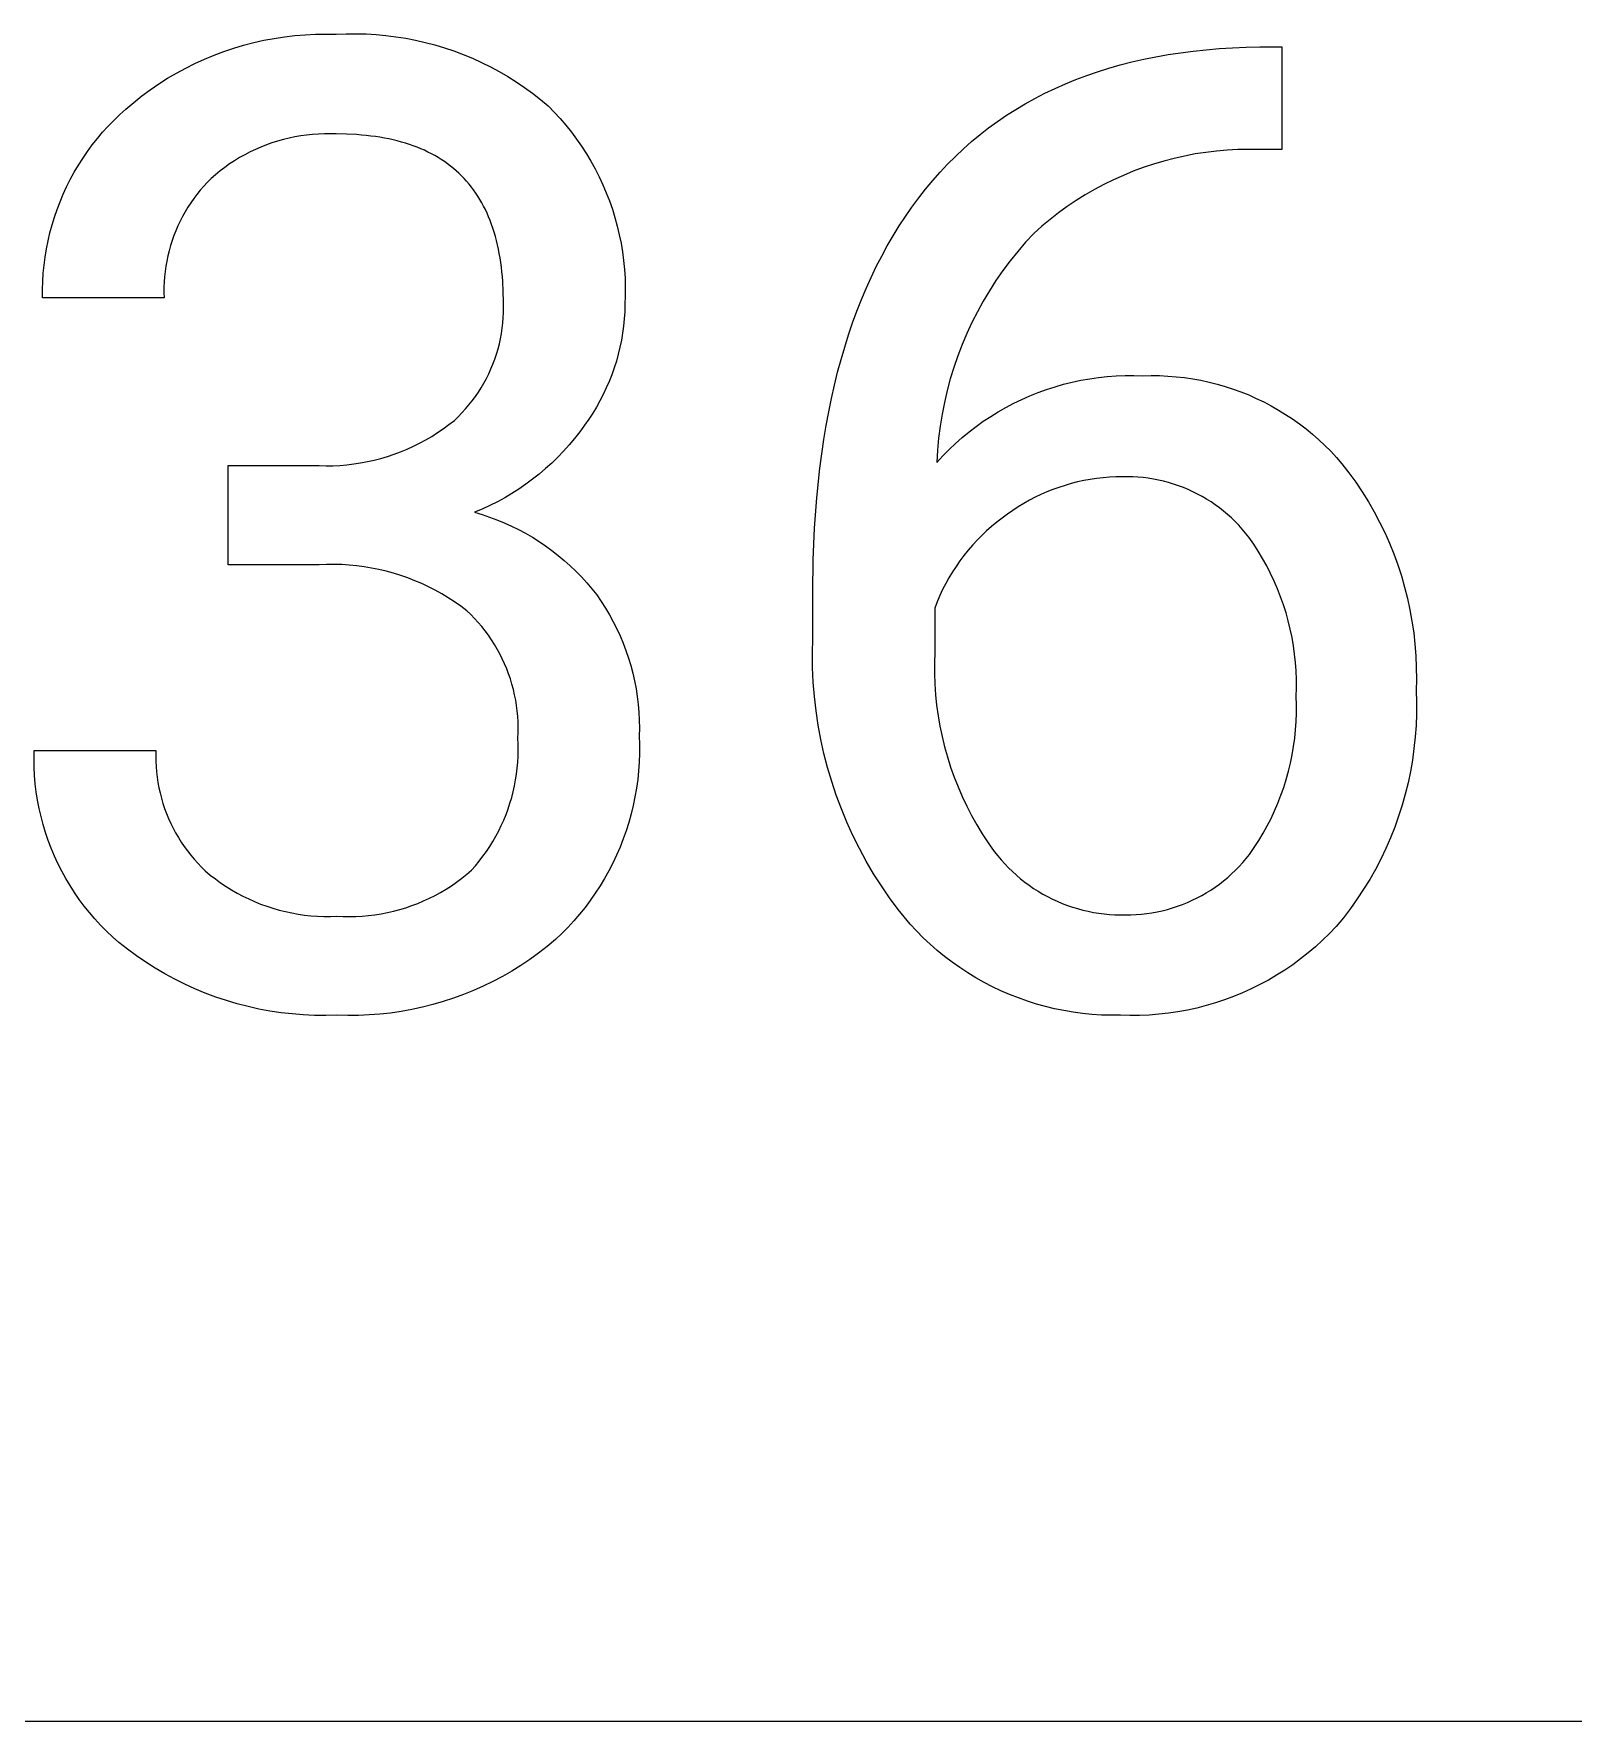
# Model space of a CAD drawing. Header units: millimetres. Extents: x 1383 to 4664, y -160 to 2132.
# Drawn here: x 4064.3 to 4114.4, y 23.5 to 78.4 of the extents above; entities that cross this region are included whole.
import ezdxf

# ---------------------------------------------------------------- set-up
doc = ezdxf.new("R2010")
doc.units = ezdxf.units.MM
doc.header["$MEASUREMENT"] = 0
doc.layers.add('Domyślny', color=7, linetype='Continuous', true_color=0x000000)

msp = doc.modelspace()

# ---------------------------------------------------------------- linework, layer by layer
at = {"layer": 'Domyślny', "color": 18, "lineweight": 15, "true_color": 0x000000}
for p, q in [((4070.838, 77.927), (4071.162, 78.023)), ((4071.162, 78.023), (4071.49, 78.109)), ((4071.49, 78.109), (4071.82, 78.183)), ((4071.82, 78.183), (4072.153, 78.246)), ((4072.153, 78.246), (4072.488, 78.297)), ((4072.488, 78.297), (4072.824, 78.336)), ((4072.824, 78.336), (4073.161, 78.364)), ((4073.161, 78.364), (4073.5, 78.38)), ((4073.5, 78.38), (4073.838, 78.385)), ((4073.838, 78.385), (4074.177, 78.378)), ((4074.177, 78.378), (4074.501, 78.392)), ((4074.501, 78.392), (4074.825, 78.395)), ((4074.825, 78.395), (4075.149, 78.388)), ((4075.149, 78.388), (4075.473, 78.37)), ((4075.473, 78.37), (4075.796, 78.34)), ((4075.796, 78.34), (4076.118, 78.3)), ((4076.118, 78.3), (4076.438, 78.249)), ((4076.438, 78.249), (4076.757, 78.188)), ((4076.757, 78.188), (4077.073, 78.115)), ((4077.073, 78.115), (4077.387, 78.033)), ((4077.387, 78.033), (4077.697, 77.939)), ((4069.579, 77.429), (4069.887, 77.57)), ((4069.887, 77.57), (4070.2, 77.7)), ((4070.2, 77.7), (4070.517, 77.819)), ((4070.517, 77.819), (4070.838, 77.927)), ((4077.697, 77.939), (4078.005, 77.836)), ((4078.005, 77.836), (4078.308, 77.722)), ((4078.308, 77.722), (4078.608, 77.597)), ((4078.608, 77.597), (4078.903, 77.463)), ((4078.903, 77.463), (4079.194, 77.319)), ((4099.699, 77.38), (4100.078, 77.477)), ((4100.078, 77.477), (4100.463, 77.566)), ((4100.463, 77.566), (4100.855, 77.645)), ((4100.855, 77.645), (4101.255, 77.716)), ((4101.255, 77.716), (4101.661, 77.779)), ((4101.661, 77.779), (4102.075, 77.832)), ((4102.075, 77.832), (4102.495, 77.877)), ((4102.495, 77.877), (4102.922, 77.914)), ((4102.922, 77.914), (4103.356, 77.942)), ((4103.356, 77.942), (4103.798, 77.961)), ((4103.798, 77.961), (4104.246, 77.971)), ((4104.246, 77.971), (4104.956, 77.971)), ((4104.956, 77.971), (4104.956, 74.628)), ((4068.401, 76.763), (4068.687, 76.945)), ((4068.687, 76.945), (4068.979, 77.117)), ((4068.979, 77.117), (4069.276, 77.278)), ((4069.276, 77.278), (4069.579, 77.429)), ((4079.194, 77.319), (4079.48, 77.165)), ((4079.48, 77.165), (4079.76, 77.002)), ((4079.76, 77.002), (4080.035, 76.83)), ((4097.912, 76.765), (4098.255, 76.906)), ((4098.255, 76.906), (4098.606, 77.037)), ((4098.606, 77.037), (4098.963, 77.16)), ((4098.963, 77.16), (4099.328, 77.275)), ((4099.328, 77.275), (4099.699, 77.38)), ((4067.584, 76.16), (4067.849, 76.371)), ((4067.849, 76.371), (4068.122, 76.572)), ((4068.122, 76.572), (4068.401, 76.763)), ((4080.035, 76.83), (4080.303, 76.648)), ((4080.303, 76.648), (4080.566, 76.457)), ((4080.566, 76.457), (4080.822, 76.258)), ((4096.923, 76.292), (4097.245, 76.458)), ((4097.245, 76.458), (4097.575, 76.616)), ((4097.575, 76.616), (4097.912, 76.765)), ((4067.128, 75.762), (4067.326, 75.941)), ((4067.326, 75.941), (4067.584, 76.16)), ((4080.822, 76.258), (4081.071, 76.05)), ((4081.071, 76.05), (4081.271, 75.847)), ((4081.271, 75.847), (4081.465, 75.636)), ((4095.997, 75.741), (4096.298, 75.933)), ((4096.298, 75.933), (4096.607, 76.117)), ((4096.607, 76.117), (4096.923, 76.292)), ((4066.572, 75.188), (4066.751, 75.386)), ((4066.751, 75.386), (4066.937, 75.577)), ((4066.937, 75.577), (4067.128, 75.762)), ((4081.465, 75.636), (4081.651, 75.419)), ((4081.651, 75.419), (4081.83, 75.196)), ((4095.134, 75.111), (4095.414, 75.33)), ((4095.414, 75.33), (4095.702, 75.54)), ((4095.702, 75.54), (4095.997, 75.741)), ((4066.077, 74.56), (4066.235, 74.775)), ((4066.235, 74.775), (4066.4, 74.984)), ((4066.4, 74.984), (4066.572, 75.188)), ((4071.724, 74.708), (4071.547, 74.631)), ((4071.903, 74.779), (4071.724, 74.708)), ((4072.085, 74.844), (4071.903, 74.779)), ((4072.269, 74.903), (4072.085, 74.844)), ((4072.455, 74.955), (4072.269, 74.903)), ((4072.643, 75.001), (4072.455, 74.955)), ((4072.832, 75.04), (4072.643, 75.001)), ((4073.022, 75.073), (4072.832, 75.04)), ((4073.213, 75.099), (4073.022, 75.073)), ((4073.405, 75.119), (4073.213, 75.099)), ((4073.598, 75.132), (4073.405, 75.119)), ((4073.791, 75.139), (4073.598, 75.132)), ((4073.984, 75.139), (4073.791, 75.139)), ((4074.177, 75.133), (4073.984, 75.139)), ((4074.511, 75.127), (4074.177, 75.133)), ((4074.835, 75.111), (4074.511, 75.127)), ((4074.994, 75.099), (4074.835, 75.111)), ((4075.149, 75.085), (4074.994, 75.099)), ((4075.302, 75.067), (4075.149, 75.085)), ((4075.452, 75.047), (4075.302, 75.067)), ((4075.599, 75.025), (4075.452, 75.047)), ((4075.744, 75), (4075.599, 75.025)), ((4075.886, 74.972), (4075.744, 75)), ((4076.026, 74.941), (4075.886, 74.972)), ((4076.163, 74.908), (4076.026, 74.941)), ((4076.297, 74.872), (4076.163, 74.908)), ((4076.428, 74.833), (4076.297, 74.872)), ((4076.557, 74.792), (4076.428, 74.833)), ((4076.683, 74.748), (4076.557, 74.792)), ((4076.807, 74.702), (4076.683, 74.748)), ((4076.928, 74.652), (4076.807, 74.702)), ((4081.83, 75.196), (4082.001, 74.967)), ((4082.001, 74.967), (4082.164, 74.732)), ((4082.164, 74.732), (4082.319, 74.492)), ((4094.593, 74.648), (4094.86, 74.884)), ((4094.86, 74.884), (4095.134, 75.111)), ((4065.783, 74.116), (4065.927, 74.34)), ((4065.927, 74.34), (4066.077, 74.56)), ((4070.707, 74.157), (4070.55, 74.046)), ((4070.868, 74.263), (4070.707, 74.157)), ((4071.033, 74.364), (4070.868, 74.263)), ((4071.201, 74.459), (4071.033, 74.364)), ((4071.373, 74.548), (4071.201, 74.459)), ((4071.547, 74.631), (4071.373, 74.548)), ((4077.046, 74.601), (4076.928, 74.652)), ((4077.161, 74.546), (4077.046, 74.601)), ((4077.274, 74.489), (4077.161, 74.546)), ((4077.385, 74.429), (4077.274, 74.489)), ((4077.492, 74.366), (4077.385, 74.429)), ((4077.597, 74.301), (4077.492, 74.366)), ((4077.699, 74.233), (4077.597, 74.301)), ((4077.799, 74.163), (4077.699, 74.233)), ((4077.896, 74.089), (4077.799, 74.163)), ((4082.319, 74.492), (4082.466, 74.246)), ((4082.466, 74.246), (4082.605, 73.996)), ((4093.834, 73.889), (4094.08, 74.151)), ((4094.08, 74.151), (4094.333, 74.404)), ((4094.333, 74.404), (4094.593, 74.648)), ((4100.781, 74.152), (4100.449, 74.041)), ((4101.115, 74.251), (4100.781, 74.152)), ((4101.453, 74.34), (4101.115, 74.251)), ((4101.794, 74.416), (4101.453, 74.34)), ((4102.137, 74.482), (4101.794, 74.416)), ((4102.482, 74.535), (4102.137, 74.482)), ((4102.829, 74.577), (4102.482, 74.535)), ((4103.177, 74.607), (4102.829, 74.577)), ((4103.526, 74.626), (4103.177, 74.607)), ((4103.875, 74.633), (4103.526, 74.626)), ((4104.224, 74.628), (4103.875, 74.633)), ((4104.956, 74.628), (4104.224, 74.628)), ((4065.4, 73.414), (4065.52, 73.652)), ((4065.52, 73.652), (4065.648, 73.886)), ((4065.648, 73.886), (4065.783, 74.116)), ((4070.101, 73.679), (4069.98, 73.557)), ((4070.246, 73.807), (4070.101, 73.679)), ((4070.396, 73.929), (4070.246, 73.807)), ((4070.55, 74.046), (4070.396, 73.929)), ((4077.99, 74.013), (4077.896, 74.089)), ((4078.082, 73.935), (4077.99, 74.013)), ((4078.171, 73.853), (4078.082, 73.935)), ((4078.257, 73.77), (4078.171, 73.853)), ((4078.341, 73.683), (4078.257, 73.77)), ((4078.422, 73.594), (4078.341, 73.683)), ((4082.605, 73.996), (4082.734, 73.741)), ((4082.734, 73.741), (4082.855, 73.482)), ((4093.364, 73.339), (4093.596, 73.618)), ((4093.596, 73.618), (4093.834, 73.889)), ((4099.481, 73.643), (4099.167, 73.489)), ((4099.799, 73.787), (4099.481, 73.643)), ((4100.122, 73.92), (4099.799, 73.787)), ((4100.449, 74.041), (4100.122, 73.92)), ((4065.185, 72.926), (4065.289, 73.172)), ((4065.289, 73.172), (4065.4, 73.414)), ((4069.643, 73.168), (4069.54, 73.03)), ((4069.751, 73.301), (4069.643, 73.168)), ((4069.864, 73.431), (4069.751, 73.301)), ((4069.98, 73.557), (4069.864, 73.431)), ((4078.501, 73.502), (4078.422, 73.594)), ((4078.576, 73.407), (4078.501, 73.502)), ((4078.649, 73.31), (4078.576, 73.407)), ((4078.72, 73.21), (4078.649, 73.31)), ((4078.787, 73.107), (4078.72, 73.21)), ((4078.853, 73.002), (4078.787, 73.107)), ((4082.855, 73.482), (4082.968, 73.219)), ((4082.968, 73.219), (4083.071, 72.953)), ((4092.919, 72.755), (4093.138, 73.051)), ((4093.138, 73.051), (4093.364, 73.339)), ((4098.557, 73.15), (4098.261, 72.965)), ((4098.859, 73.324), (4098.557, 73.15)), ((4099.167, 73.489), (4098.859, 73.324)), ((4065.003, 72.425), (4065.09, 72.677)), ((4065.09, 72.677), (4065.185, 72.926)), ((4069.258, 72.599), (4069.174, 72.449)), ((4069.347, 72.746), (4069.258, 72.599)), ((4069.441, 72.89), (4069.347, 72.746)), ((4069.54, 73.03), (4069.441, 72.89)), ((4078.915, 72.894), (4078.853, 73.002)), ((4078.975, 72.783), (4078.915, 72.894)), ((4079.032, 72.67), (4078.975, 72.783)), ((4079.086, 72.554), (4079.032, 72.67)), ((4079.138, 72.435), (4079.086, 72.554)), ((4083.071, 72.953), (4083.165, 72.683)), ((4083.165, 72.683), (4083.25, 72.41)), ((4092.708, 72.452), (4092.919, 72.755)), ((4097.688, 72.565), (4097.412, 72.351)), ((4097.971, 72.77), (4097.688, 72.565)), ((4098.261, 72.965), (4097.971, 72.77)), ((4064.856, 71.913), (4064.925, 72.171)), ((4064.925, 72.171), (4065.003, 72.425)), ((4068.954, 71.983), (4068.891, 71.824)), ((4069.022, 72.141), (4068.954, 71.983)), ((4069.096, 72.296), (4069.022, 72.141)), ((4069.174, 72.449), (4069.096, 72.296)), ((4079.187, 72.314), (4079.138, 72.435)), ((4079.234, 72.189), (4079.187, 72.314)), ((4079.278, 72.063), (4079.234, 72.189)), ((4079.319, 71.933), (4079.278, 72.063)), ((4083.25, 72.41), (4083.325, 72.134)), ((4083.325, 72.134), (4083.391, 71.855)), ((4092.306, 71.821), (4092.503, 72.141)), ((4092.503, 72.141), (4092.708, 72.452)), ((4097.143, 72.128), (4096.882, 71.896)), ((4097.412, 72.351), (4097.143, 72.128)), ((4064.743, 71.392), (4064.795, 71.654)), ((4064.795, 71.654), (4064.856, 71.913)), ((4068.781, 71.498), (4068.734, 71.333)), ((4068.833, 71.662), (4068.781, 71.498)), ((4068.891, 71.824), (4068.833, 71.662)), ((4079.357, 71.801), (4079.319, 71.933)), ((4079.393, 71.666), (4079.357, 71.801)), ((4079.426, 71.529), (4079.393, 71.666)), ((4079.457, 71.389), (4079.426, 71.529)), ((4083.391, 71.855), (4083.448, 71.575)), ((4083.448, 71.575), (4083.494, 71.293)), ((4091.933, 71.159), (4092.116, 71.494)), ((4092.116, 71.494), (4092.306, 71.821)), ((4096.615, 71.607), (4096.359, 71.308)), ((4096.882, 71.896), (4096.615, 71.607)), ((4064.639, 70.6), (4064.665, 70.865)), ((4064.665, 70.865), (4064.699, 71.129)), ((4064.699, 71.129), (4064.743, 71.392)), ((4068.658, 70.998), (4068.628, 70.828)), ((4068.693, 71.166), (4068.658, 70.998)), ((4068.734, 71.333), (4068.693, 71.166)), ((4079.485, 71.246), (4079.457, 71.389)), ((4079.51, 71.1), (4079.485, 71.246)), ((4079.533, 70.952), (4079.51, 71.1)), ((4079.553, 70.801), (4079.533, 70.952)), ((4083.494, 71.293), (4083.532, 71.01)), ((4083.532, 71.01), (4083.559, 70.725)), ((4091.758, 70.816), (4091.933, 71.159)), ((4096.112, 71), (4095.877, 70.685)), ((4096.359, 71.308), (4096.112, 71)), ((4064.615, 70.067), (4064.623, 70.334)), ((4064.623, 70.334), (4064.639, 70.6)), ((4068.574, 70.316), (4068.567, 70.144)), ((4068.586, 70.487), (4068.574, 70.316)), ((4068.604, 70.658), (4068.586, 70.487)), ((4068.628, 70.828), (4068.604, 70.658)), ((4079.57, 70.648), (4079.553, 70.801)), ((4079.584, 70.491), (4079.57, 70.648)), ((4079.596, 70.332), (4079.584, 70.491)), ((4079.612, 70.006), (4079.596, 70.332)), ((4083.559, 70.725), (4083.577, 70.44)), ((4083.577, 70.44), (4083.586, 70.154)), ((4091.428, 70.107), (4091.589, 70.466)), ((4091.589, 70.466), (4091.758, 70.816)), ((4095.652, 70.361), (4095.439, 70.03)), ((4095.877, 70.685), (4095.652, 70.361)), ((4064.616, 69.801), (4064.615, 70.067)), ((4068.572, 69.801), (4064.616, 69.801)), ((4068.567, 70.144), (4068.567, 69.972)), ((4068.567, 69.972), (4068.572, 69.801)), ((4079.618, 69.67), (4079.612, 70.006)), ((4083.584, 69.868), (4083.573, 69.582)), ((4083.586, 70.154), (4083.584, 69.868)), ((4091.274, 69.741), (4091.428, 70.107)), ((4095.439, 70.03), (4095.237, 69.692)), ((4079.613, 69.153), (4079.621, 69.325)), ((4079.622, 69.497), (4079.618, 69.67)), ((4079.621, 69.325), (4079.622, 69.497)), ((4083.566, 69.349), (4083.551, 69.116)), ((4083.573, 69.582), (4083.566, 69.349)), ((4090.987, 68.984), (4091.127, 69.366)), ((4091.127, 69.366), (4091.274, 69.741)), ((4095.047, 69.347), (4094.869, 68.996)), ((4095.237, 69.692), (4095.047, 69.347)), ((4079.555, 68.639), (4079.58, 68.81)), ((4079.58, 68.81), (4079.6, 68.981)), ((4079.6, 68.981), (4079.613, 69.153)), ((4083.529, 68.883), (4083.498, 68.652)), ((4083.551, 69.116), (4083.529, 68.883)), ((4090.854, 68.594), (4090.987, 68.984)), ((4094.869, 68.996), (4094.703, 68.639)), ((4079.394, 67.969), (4079.443, 68.135)), ((4079.443, 68.135), (4079.486, 68.302)), ((4079.486, 68.302), (4079.523, 68.47)), ((4079.523, 68.47), (4079.555, 68.639)), ((4083.412, 68.193), (4083.358, 67.966)), ((4083.459, 68.422), (4083.412, 68.193)), ((4083.498, 68.652), (4083.459, 68.422)), ((4090.61, 67.789), (4090.729, 68.196)), ((4090.729, 68.196), (4090.854, 68.594)), ((4094.549, 68.276), (4094.408, 67.908)), ((4094.703, 68.639), (4094.549, 68.276)), ((4079.213, 67.485), (4079.279, 67.645)), ((4079.279, 67.645), (4079.339, 67.806)), ((4079.339, 67.806), (4079.394, 67.969)), ((4083.295, 67.741), (4083.225, 67.518)), ((4083.358, 67.966), (4083.295, 67.741)), ((4090.499, 67.376), (4090.61, 67.789)), ((4094.408, 67.908), (4094.28, 67.536)), ((4078.896, 66.874), (4078.983, 67.023)), ((4078.983, 67.023), (4079.065, 67.174)), ((4079.065, 67.174), (4079.142, 67.328)), ((4079.142, 67.328), (4079.213, 67.485)), ((4083.062, 67.081), (4082.969, 66.866)), ((4083.147, 67.298), (4083.062, 67.081)), ((4083.225, 67.518), (4083.147, 67.298)), ((4090.395, 66.954), (4090.499, 67.376)), ((4094.164, 67.16), (4094.061, 66.779)), ((4094.28, 67.536), (4094.164, 67.16)), ((4097.854, 66.986), (4098.135, 67.056)), ((4098.135, 67.056), (4098.418, 67.116)), ((4098.418, 67.116), (4098.703, 67.167)), ((4098.703, 67.167), (4098.989, 67.208)), ((4098.989, 67.208), (4099.277, 67.239)), ((4099.277, 67.239), (4099.565, 67.26)), ((4099.565, 67.26), (4099.854, 67.271)), ((4099.854, 67.271), (4100.144, 67.272)), ((4100.144, 67.272), (4100.433, 67.264)), ((4100.433, 67.264), (4100.704, 67.27)), ((4100.704, 67.27), (4100.976, 67.267)), ((4100.976, 67.267), (4101.247, 67.255)), ((4101.247, 67.255), (4101.518, 67.234)), ((4101.518, 67.234), (4101.788, 67.203)), ((4101.788, 67.203), (4102.057, 67.164)), ((4102.057, 67.164), (4102.324, 67.115)), ((4102.324, 67.115), (4102.59, 67.058)), ((4102.59, 67.058), (4102.853, 66.991)), ((4078.603, 66.448), (4078.706, 66.587)), ((4078.706, 66.587), (4078.803, 66.729)), ((4078.803, 66.729), (4078.896, 66.874)), ((4082.869, 66.656), (4082.761, 66.448)), ((4082.969, 66.866), (4082.869, 66.656)), ((4090.209, 66.086), (4090.298, 66.524)), ((4090.298, 66.524), (4090.395, 66.954)), ((4094.061, 66.779), (4093.972, 66.396)), ((4096.235, 66.37), (4096.495, 66.496)), ((4096.495, 66.496), (4096.76, 66.612)), ((4096.76, 66.612), (4097.029, 66.72)), ((4097.029, 66.72), (4097.301, 66.818)), ((4097.301, 66.818), (4097.576, 66.907)), ((4097.576, 66.907), (4097.854, 66.986)), ((4102.853, 66.991), (4103.114, 66.916)), ((4103.114, 66.916), (4103.372, 66.832)), ((4103.372, 66.832), (4103.628, 66.739)), ((4103.628, 66.739), (4103.88, 66.638)), ((4103.88, 66.638), (4104.128, 66.528)), ((4104.128, 66.528), (4104.373, 66.41)), ((4078.023, 65.813), (4078.147, 65.931)), ((4078.147, 65.931), (4078.268, 66.055)), ((4078.268, 66.055), (4078.384, 66.182)), ((4078.384, 66.182), (4078.496, 66.313)), ((4078.496, 66.313), (4078.603, 66.448)), ((4082.525, 66.045), (4082.397, 65.85)), ((4082.647, 66.245), (4082.525, 66.045)), ((4082.761, 66.448), (4082.647, 66.245)), ((4090.126, 65.641), (4090.209, 66.086)), ((4093.896, 66.01), (4093.833, 65.621)), ((4093.972, 66.396), (4093.896, 66.01)), ((4095.24, 65.781), (4095.481, 65.941)), ((4095.481, 65.941), (4095.727, 66.092)), ((4095.727, 66.092), (4095.978, 66.236)), ((4095.978, 66.236), (4096.235, 66.37)), ((4104.373, 66.41), (4104.613, 66.284)), ((4104.613, 66.284), (4104.849, 66.149)), ((4104.849, 66.149), (4105.081, 66.007)), ((4105.081, 66.007), (4105.307, 65.857)), ((4077.285, 65.291), (4077.476, 65.412)), ((4077.476, 65.412), (4077.663, 65.539)), ((4077.663, 65.539), (4077.845, 65.673)), ((4077.845, 65.673), (4078.023, 65.813)), ((4082.102, 65.439), (4081.934, 65.224)), ((4082.262, 65.66), (4082.102, 65.439)), ((4082.397, 65.85), (4082.262, 65.66)), ((4090.051, 65.187), (4090.126, 65.641)), ((4093.833, 65.621), (4093.783, 65.23)), ((4094.551, 65.253), (4094.775, 65.437)), ((4094.775, 65.437), (4095.004, 65.613)), ((4095.004, 65.613), (4095.24, 65.781)), ((4105.307, 65.857), (4105.529, 65.7)), ((4105.529, 65.7), (4105.745, 65.535)), ((4105.745, 65.535), (4105.955, 65.363)), ((4105.955, 65.363), (4106.159, 65.183)), ((4076.274, 64.789), (4076.483, 64.876)), ((4076.483, 64.876), (4076.689, 64.969)), ((4076.689, 64.969), (4076.891, 65.07)), ((4076.891, 65.07), (4077.09, 65.177)), ((4077.09, 65.177), (4077.285, 65.291)), ((4081.577, 64.811), (4081.388, 64.614)), ((4081.759, 65.015), (4081.577, 64.811)), ((4081.934, 65.224), (4081.759, 65.015)), ((4089.922, 64.256), (4090.051, 65.187)), ((4093.747, 64.838), (4093.724, 64.445)), ((4093.783, 65.23), (4093.747, 64.838)), ((4093.92, 64.657), (4094.124, 64.863)), ((4094.124, 64.863), (4094.334, 65.062)), ((4094.334, 65.062), (4094.551, 65.253)), ((4106.159, 65.183), (4106.357, 64.997)), ((4106.357, 64.997), (4106.549, 64.805)), ((4070.658, 64.338), (4073.619, 64.338)), ((4070.658, 61.115), (4070.658, 64.338)), ((4073.619, 64.338), (4073.845, 64.333)), ((4073.845, 64.333), (4074.071, 64.336)), ((4074.071, 64.336), (4074.297, 64.347)), ((4074.297, 64.347), (4074.522, 64.366)), ((4074.522, 64.366), (4074.747, 64.392)), ((4074.747, 64.392), (4074.97, 64.426)), ((4074.97, 64.426), (4075.192, 64.468)), ((4075.192, 64.468), (4075.413, 64.517)), ((4075.413, 64.517), (4075.631, 64.574)), ((4075.631, 64.574), (4075.848, 64.639)), ((4075.848, 64.639), (4076.062, 64.71)), ((4076.062, 64.71), (4076.274, 64.789)), ((4081.193, 64.424), (4080.991, 64.24)), ((4081.388, 64.614), (4081.193, 64.424)), ((4093.724, 64.445), (4093.92, 64.657)), ((4106.549, 64.805), (4106.734, 64.606)), ((4106.734, 64.606), (4106.912, 64.401)), ((4106.912, 64.401), (4107.144, 64.102)), ((4080.35, 63.732), (4080.125, 63.578)), ((4080.569, 63.894), (4080.35, 63.732)), ((4080.783, 64.064), (4080.569, 63.894)), ((4080.991, 64.24), (4080.783, 64.064)), ((4089.822, 63.294), (4089.922, 64.256)), ((4098.104, 63.754), (4097.902, 63.696)), ((4098.308, 63.806), (4098.104, 63.754)), ((4098.513, 63.851), (4098.308, 63.806)), ((4098.72, 63.889), (4098.513, 63.851)), ((4098.928, 63.92), (4098.72, 63.889)), ((4099.137, 63.944), (4098.928, 63.92)), ((4099.346, 63.961), (4099.137, 63.944)), ((4099.556, 63.972), (4099.346, 63.961)), ((4099.766, 63.975), (4099.556, 63.972)), ((4099.936, 63.977), (4099.766, 63.975)), ((4100.105, 63.973), (4099.936, 63.977)), ((4100.274, 63.964), (4100.105, 63.973)), ((4100.442, 63.949), (4100.274, 63.964)), ((4100.61, 63.928), (4100.442, 63.949)), ((4100.778, 63.901), (4100.61, 63.928)), ((4100.944, 63.869), (4100.778, 63.901)), ((4101.109, 63.831), (4100.944, 63.869)), ((4101.272, 63.788), (4101.109, 63.831)), ((4101.434, 63.739), (4101.272, 63.788)), ((4101.595, 63.684), (4101.434, 63.739)), ((4107.144, 64.102), (4107.365, 63.796)), ((4107.365, 63.796), (4107.576, 63.482)), ((4079.66, 63.292), (4079.421, 63.161)), ((4079.895, 63.431), (4079.66, 63.292)), ((4080.125, 63.578), (4079.895, 63.431)), ((4089.75, 62.3), (4089.822, 63.294)), ((4096.741, 63.21), (4096.557, 63.107)), ((4096.927, 63.307), (4096.741, 63.21)), ((4097.117, 63.397), (4096.927, 63.307)), ((4097.309, 63.482), (4097.117, 63.397)), ((4097.504, 63.56), (4097.309, 63.482)), ((4097.702, 63.631), (4097.504, 63.56)), ((4097.902, 63.696), (4097.702, 63.631)), ((4101.753, 63.625), (4101.595, 63.684)), ((4101.909, 63.56), (4101.753, 63.625)), ((4102.063, 63.489), (4101.909, 63.56)), ((4102.215, 63.414), (4102.063, 63.489)), ((4102.364, 63.333), (4102.215, 63.414)), ((4102.51, 63.248), (4102.364, 63.333)), ((4102.653, 63.157), (4102.51, 63.248)), ((4107.576, 63.482), (4107.776, 63.161)), ((4078.93, 62.925), (4078.678, 62.819)), ((4078.678, 62.819), (4078.925, 62.746)), ((4078.925, 62.746), (4079.168, 62.664)), ((4079.177, 63.039), (4078.93, 62.925)), ((4079.168, 62.664), (4079.409, 62.575)), ((4079.421, 63.161), (4079.177, 63.039)), ((4095.852, 62.634), (4095.68, 62.501)), ((4096.03, 62.762), (4095.852, 62.634)), ((4096.202, 62.883), (4096.03, 62.762)), ((4096.378, 62.998), (4096.202, 62.883)), ((4096.557, 63.107), (4096.378, 62.998)), ((4102.793, 63.062), (4102.653, 63.157)), ((4102.929, 62.962), (4102.793, 63.062)), ((4103.063, 62.857), (4102.929, 62.962)), ((4103.192, 62.748), (4103.063, 62.857)), ((4103.318, 62.635), (4103.192, 62.748)), ((4103.44, 62.517), (4103.318, 62.635)), ((4107.776, 63.161), (4107.965, 62.833)), ((4107.965, 62.833), (4108.142, 62.499)), ((4079.409, 62.575), (4079.647, 62.477)), ((4079.647, 62.477), (4079.881, 62.371)), ((4079.881, 62.371), (4080.112, 62.257)), ((4080.112, 62.257), (4080.338, 62.136)), ((4080.338, 62.136), (4080.561, 62.007)), ((4089.707, 61.274), (4089.75, 62.3)), ((4095.19, 62.066), (4095.037, 61.911)), ((4095.348, 62.217), (4095.19, 62.066)), ((4095.512, 62.362), (4095.348, 62.217)), ((4095.68, 62.501), (4095.512, 62.362)), ((4103.558, 62.396), (4103.44, 62.517)), ((4103.671, 62.27), (4103.558, 62.396)), ((4103.78, 62.141), (4103.671, 62.27)), ((4103.885, 62.008), (4103.78, 62.141)), ((4108.142, 62.499), (4108.308, 62.159)), ((4108.308, 62.159), (4108.462, 61.814)), ((4080.561, 62.007), (4080.778, 61.87)), ((4080.778, 61.87), (4080.991, 61.726)), ((4080.991, 61.726), (4081.199, 61.575)), ((4081.199, 61.575), (4081.402, 61.417)), ((4094.747, 61.584), (4094.61, 61.414)), ((4094.889, 61.75), (4094.747, 61.584)), ((4095.037, 61.911), (4094.889, 61.75)), ((4104.043, 61.782), (4103.885, 62.008)), ((4104.192, 61.551), (4104.043, 61.782)), ((4104.334, 61.315), (4104.192, 61.551)), ((4108.462, 61.814), (4108.603, 61.463)), ((4073.619, 61.115), (4070.658, 61.115)), ((4073.864, 61.124), (4073.619, 61.115)), ((4074.109, 61.125), (4073.864, 61.124)), ((4074.354, 61.118), (4074.109, 61.125)), ((4074.598, 61.102), (4074.354, 61.118)), ((4074.842, 61.078), (4074.598, 61.102)), ((4075.085, 61.046), (4074.842, 61.078)), ((4075.326, 61.005), (4075.085, 61.046)), ((4075.566, 60.957), (4075.326, 61.005)), ((4081.402, 61.417), (4081.599, 61.252)), ((4081.599, 61.252), (4081.791, 61.081)), ((4081.791, 61.081), (4081.976, 60.903)), ((4089.693, 60.216), (4089.707, 61.274)), ((4094.354, 61.06), (4094.236, 60.877)), ((4094.479, 61.239), (4094.354, 61.06)), ((4094.61, 61.414), (4094.479, 61.239)), ((4104.468, 61.075), (4104.334, 61.315)), ((4104.593, 60.83), (4104.468, 61.075)), ((4108.603, 61.463), (4108.733, 61.108)), ((4108.733, 61.108), (4108.851, 60.748)), ((4075.805, 60.9), (4075.566, 60.957)), ((4076.041, 60.835), (4075.805, 60.9)), ((4076.275, 60.762), (4076.041, 60.835)), ((4076.506, 60.682), (4076.275, 60.762)), ((4076.734, 60.593), (4076.506, 60.682)), ((4076.96, 60.497), (4076.734, 60.593)), ((4077.181, 60.393), (4076.96, 60.497)), ((4081.976, 60.903), (4082.156, 60.719)), ((4082.156, 60.719), (4082.329, 60.528)), ((4082.329, 60.528), (4082.495, 60.333)), ((4094.017, 60.499), (4093.917, 60.304)), ((4094.123, 60.69), (4094.017, 60.499)), ((4094.236, 60.877), (4094.123, 60.69)), ((4104.71, 60.581), (4104.593, 60.83)), ((4104.819, 60.328), (4104.71, 60.581)), ((4108.851, 60.748), (4108.956, 60.385)), ((4077.399, 60.282), (4077.181, 60.393)), ((4077.614, 60.163), (4077.399, 60.282)), ((4077.824, 60.037), (4077.614, 60.163)), ((4078.03, 59.904), (4077.824, 60.037)), ((4078.231, 59.764), (4078.03, 59.904)), ((4082.495, 60.333), (4082.655, 60.131)), ((4082.655, 60.131), (4082.801, 59.92)), ((4082.801, 59.92), (4082.939, 59.703)), ((4089.693, 58.709), (4089.693, 60.216)), ((4093.738, 59.906), (4093.659, 59.703)), ((4093.824, 60.107), (4093.738, 59.906)), ((4093.917, 60.304), (4093.824, 60.107)), ((4104.92, 60.071), (4104.819, 60.328)), ((4105.011, 59.812), (4104.92, 60.071)), ((4108.956, 60.385), (4109.048, 60.018)), ((4109.048, 60.018), (4109.128, 59.649)), ((4078.427, 59.618), (4078.231, 59.764)), ((4078.555, 59.495), (4078.427, 59.618)), ((4078.679, 59.368), (4078.555, 59.495)), ((4078.799, 59.236), (4078.679, 59.368)), ((4082.939, 59.703), (4083.07, 59.482)), ((4083.07, 59.482), (4083.194, 59.257)), ((4093.659, 59.703), (4093.659, 58.261)), ((4105.094, 59.549), (4105.011, 59.812)), ((4105.168, 59.284), (4105.094, 59.549)), ((4109.128, 59.649), (4109.195, 59.277)), ((4078.914, 59.101), (4078.799, 59.236)), ((4079.025, 58.962), (4078.914, 59.101)), ((4079.131, 58.819), (4079.025, 58.962)), ((4079.231, 58.672), (4079.131, 58.819)), ((4083.194, 59.257), (4083.309, 59.027)), ((4083.309, 59.027), (4083.416, 58.794)), ((4083.416, 58.794), (4083.516, 58.557)), ((4105.233, 59.017), (4105.168, 59.284)), ((4105.29, 58.747), (4105.233, 59.017)), ((4109.195, 59.277), (4109.25, 58.902)), ((4109.25, 58.902), (4109.291, 58.526)), ((4079.327, 58.522), (4079.231, 58.672)), ((4079.418, 58.369), (4079.327, 58.522)), ((4079.503, 58.213), (4079.418, 58.369)), ((4083.516, 58.557), (4083.607, 58.317)), ((4083.607, 58.317), (4083.689, 58.074)), ((4089.681, 58.237), (4089.693, 58.709)), ((4089.685, 57.766), (4089.681, 58.237)), ((4093.659, 58.261), (4093.648, 57.916)), ((4105.337, 58.476), (4105.29, 58.747)), ((4105.374, 58.203), (4105.337, 58.476)), ((4109.291, 58.526), (4109.319, 58.149)), ((4079.583, 58.055), (4079.503, 58.213)), ((4079.657, 57.893), (4079.583, 58.055)), ((4079.726, 57.729), (4079.657, 57.893)), ((4079.789, 57.563), (4079.726, 57.729)), ((4083.689, 58.074), (4083.764, 57.828)), ((4083.764, 57.828), (4083.83, 57.58)), ((4089.706, 57.294), (4089.685, 57.766)), ((4093.648, 57.916), (4093.649, 57.572)), ((4105.403, 57.93), (4105.374, 58.203)), ((4105.423, 57.655), (4105.403, 57.93)), ((4109.319, 58.149), (4109.335, 57.771)), ((4109.335, 57.771), (4109.337, 57.393)), ((4079.847, 57.395), (4079.789, 57.563)), ((4079.898, 57.225), (4079.847, 57.395)), ((4079.944, 57.053), (4079.898, 57.225)), ((4083.83, 57.58), (4083.887, 57.329)), ((4083.887, 57.329), (4083.936, 57.077)), ((4089.743, 56.824), (4089.706, 57.294)), ((4093.649, 57.572), (4093.661, 57.228)), ((4093.661, 57.228), (4093.686, 56.884)), ((4105.433, 57.38), (4105.423, 57.655)), ((4105.434, 57.105), (4105.433, 57.38)), ((4109.337, 57.393), (4109.326, 57.015)), ((4079.984, 56.88), (4079.944, 57.053)), ((4080.018, 56.705), (4079.984, 56.88)), ((4080.046, 56.53), (4080.018, 56.705)), ((4083.936, 57.077), (4083.975, 56.823)), ((4083.975, 56.823), (4084.006, 56.568)), ((4089.796, 56.356), (4089.743, 56.824)), ((4093.686, 56.884), (4093.721, 56.541)), ((4105.426, 56.829), (4105.434, 57.105)), ((4105.434, 56.556), (4105.426, 56.829)), ((4109.326, 57.015), (4109.339, 56.638)), ((4109.339, 56.638), (4109.339, 56.26)), ((4080.068, 56.353), (4080.046, 56.53)), ((4080.084, 56.176), (4080.068, 56.353)), ((4080.094, 55.999), (4080.084, 56.176)), ((4084.006, 56.568), (4084.029, 56.312)), ((4084.029, 56.312), (4084.042, 56.056)), ((4084.042, 56.056), (4084.047, 55.799)), ((4089.866, 55.889), (4089.796, 56.356)), ((4093.721, 56.541), (4093.769, 56.2)), ((4093.769, 56.2), (4093.828, 55.86)), ((4105.424, 56.01), (4105.434, 56.283)), ((4105.434, 56.283), (4105.434, 56.556)), ((4109.339, 56.26), (4109.326, 55.883)), ((4080.088, 55.466), (4080.096, 55.643)), ((4080.098, 55.821), (4080.094, 55.999)), ((4080.096, 55.643), (4080.098, 55.821)), ((4084.047, 55.799), (4084.043, 55.542)), ((4084.043, 55.542), (4084.051, 55.258)), ((4089.952, 55.426), (4089.866, 55.889)), ((4093.828, 55.86), (4093.898, 55.523)), ((4093.898, 55.523), (4093.98, 55.189)), ((4105.377, 55.465), (4105.405, 55.737)), ((4105.405, 55.737), (4105.424, 56.01)), ((4109.299, 55.507), (4109.26, 55.131)), ((4109.326, 55.883), (4109.299, 55.507)), ((4064.339, 54.801), (4064.343, 55.072)), ((4064.343, 55.072), (4068.309, 55.072)), ((4068.309, 55.072), (4068.305, 54.898)), ((4080.097, 55.271), (4080.088, 55.466)), ((4080.096, 54.882), (4080.1, 55.076)), ((4080.1, 55.076), (4080.097, 55.271)), ((4084.05, 54.973), (4084.04, 54.688)), ((4084.051, 55.258), (4084.05, 54.973)), ((4090.054, 54.965), (4089.952, 55.426)), ((4090.172, 54.509), (4090.054, 54.965)), ((4093.98, 55.189), (4094.073, 54.857)), ((4105.238, 54.657), (4105.294, 54.925)), ((4105.294, 54.925), (4105.34, 55.194)), ((4105.34, 55.194), (4105.377, 55.465)), ((4109.26, 55.131), (4109.208, 54.757)), ((4064.343, 54.529), (4064.339, 54.801)), ((4064.357, 54.258), (4064.343, 54.529)), ((4068.305, 54.898), (4068.307, 54.723)), ((4068.307, 54.723), (4068.314, 54.548)), ((4068.314, 54.548), (4068.328, 54.374)), ((4080.046, 54.299), (4080.069, 54.493)), ((4080.069, 54.493), (4080.086, 54.687)), ((4080.086, 54.687), (4080.096, 54.882)), ((4084.02, 54.404), (4083.99, 54.121)), ((4084.04, 54.688), (4084.02, 54.404)), ((4090.306, 54.056), (4090.172, 54.509)), ((4094.073, 54.857), (4094.177, 54.528)), ((4094.177, 54.528), (4094.292, 54.204)), ((4105.101, 54.128), (4105.174, 54.391)), ((4105.174, 54.391), (4105.238, 54.657)), ((4109.144, 54.385), (4109.066, 54.016)), ((4109.208, 54.757), (4109.144, 54.385)), ((4064.381, 53.987), (4064.357, 54.258)), ((4064.414, 53.717), (4064.381, 53.987)), ((4068.328, 54.374), (4068.348, 54.2)), ((4068.348, 54.2), (4068.373, 54.027)), ((4068.373, 54.027), (4068.405, 53.855)), ((4068.405, 53.855), (4068.443, 53.684)), ((4079.937, 53.725), (4079.98, 53.916)), ((4079.98, 53.916), (4080.016, 54.107)), ((4080.016, 54.107), (4080.046, 54.299)), ((4083.951, 53.838), (4083.902, 53.558)), ((4083.99, 54.121), (4083.951, 53.838)), ((4090.455, 53.609), (4090.306, 54.056)), ((4094.292, 54.204), (4094.418, 53.883)), ((4094.418, 53.883), (4094.555, 53.567)), ((4104.929, 53.609), (4105.02, 53.867)), ((4105.02, 53.867), (4105.101, 54.128)), ((4109.066, 54.016), (4108.976, 53.649)), ((4064.456, 53.449), (4064.414, 53.717)), ((4064.507, 53.182), (4064.456, 53.449)), ((4068.443, 53.684), (4068.486, 53.515)), ((4068.486, 53.515), (4068.535, 53.347)), ((4068.535, 53.347), (4068.59, 53.181)), ((4079.772, 53.165), (4079.833, 53.35)), ((4079.833, 53.35), (4079.888, 53.537)), ((4079.888, 53.537), (4079.937, 53.725)), ((4083.844, 53.279), (4083.776, 53.002)), ((4083.902, 53.558), (4083.844, 53.279)), ((4090.62, 53.167), (4090.455, 53.609)), ((4094.555, 53.567), (4094.703, 53.256)), ((4104.723, 53.103), (4104.83, 53.354)), ((4104.83, 53.354), (4104.929, 53.609)), ((4108.874, 53.286), (4108.759, 52.927)), ((4108.976, 53.649), (4108.874, 53.286)), ((4064.568, 52.917), (4064.507, 53.182)), ((4064.637, 52.655), (4064.568, 52.917)), ((4068.59, 53.181), (4068.651, 53.017)), ((4068.651, 53.017), (4068.717, 52.855)), ((4068.717, 52.855), (4068.789, 52.695)), ((4079.551, 52.624), (4079.63, 52.802)), ((4079.63, 52.802), (4079.704, 52.982)), ((4079.704, 52.982), (4079.772, 53.165)), ((4083.7, 52.728), (4083.614, 52.456)), ((4083.776, 53.002), (4083.7, 52.728)), ((4090.8, 52.731), (4090.62, 53.167)), ((4090.995, 52.302), (4090.8, 52.731)), ((4094.703, 53.256), (4094.861, 52.95)), ((4094.861, 52.95), (4095.029, 52.649)), ((4104.483, 52.612), (4104.607, 52.856)), ((4104.607, 52.856), (4104.723, 53.103)), ((4108.759, 52.927), (4108.632, 52.571)), ((4064.716, 52.395), (4064.637, 52.655)), ((4064.804, 52.137), (4064.716, 52.395)), ((4068.789, 52.695), (4068.866, 52.539)), ((4068.866, 52.539), (4068.949, 52.384)), ((4068.949, 52.384), (4069.037, 52.233)), ((4069.037, 52.233), (4069.13, 52.085)), ((4079.276, 52.108), (4079.373, 52.277)), ((4079.373, 52.277), (4079.465, 52.449)), ((4079.465, 52.449), (4079.551, 52.624)), ((4083.519, 52.188), (4083.414, 51.923)), ((4083.614, 52.456), (4083.519, 52.188)), ((4091.205, 51.88), (4090.995, 52.302)), ((4095.029, 52.649), (4095.208, 52.354)), ((4095.208, 52.354), (4095.396, 52.066)), ((4104.211, 52.138), (4104.351, 52.373)), ((4104.351, 52.373), (4104.483, 52.612)), ((4108.493, 52.22), (4108.341, 51.875)), ((4108.632, 52.571), (4108.493, 52.22)), ((4064.9, 51.883), (4064.804, 52.137)), ((4065.006, 51.633), (4064.9, 51.883)), ((4065.119, 51.386), (4065.006, 51.633)), ((4069.13, 52.085), (4069.228, 51.94)), ((4069.228, 51.94), (4069.331, 51.799)), ((4069.331, 51.799), (4069.439, 51.661)), ((4069.439, 51.661), (4069.551, 51.527)), ((4078.952, 51.623), (4079.065, 51.781)), ((4079.065, 51.781), (4079.174, 51.943)), ((4079.174, 51.943), (4079.276, 52.108)), ((4083.302, 51.661), (4083.18, 51.403)), ((4083.414, 51.923), (4083.302, 51.661)), ((4091.43, 51.465), (4091.205, 51.88)), ((4095.396, 52.066), (4095.495, 51.92)), ((4095.495, 51.92), (4095.599, 51.778)), ((4095.599, 51.778), (4095.708, 51.64)), ((4095.708, 51.64), (4095.821, 51.505)), ((4103.799, 51.549), (4103.907, 51.683)), ((4103.907, 51.683), (4104.063, 51.908)), ((4104.063, 51.908), (4104.211, 52.138)), ((4108.341, 51.875), (4108.178, 51.534)), ((4065.242, 51.144), (4065.119, 51.386)), ((4065.372, 50.905), (4065.242, 51.144)), ((4069.551, 51.527), (4069.668, 51.397)), ((4069.668, 51.397), (4069.79, 51.272)), ((4069.79, 51.272), (4069.915, 51.15)), ((4069.915, 51.15), (4070.077, 51.014)), ((4078.423, 51.037), (4078.58, 51.172)), ((4078.58, 51.172), (4078.709, 51.318)), ((4078.709, 51.318), (4078.833, 51.468)), ((4078.833, 51.468), (4078.952, 51.623)), ((4083.05, 51.15), (4082.911, 50.901)), ((4083.18, 51.403), (4083.05, 51.15)), ((4091.669, 51.058), (4091.43, 51.465)), ((4095.821, 51.505), (4095.939, 51.374)), ((4095.939, 51.374), (4096.061, 51.247)), ((4096.061, 51.247), (4096.187, 51.125)), ((4096.187, 51.125), (4096.318, 51.006)), ((4103.325, 51.05), (4103.45, 51.169)), ((4103.45, 51.169), (4103.571, 51.291)), ((4103.571, 51.291), (4103.687, 51.418)), ((4103.687, 51.418), (4103.799, 51.549)), ((4108.004, 51.199), (4107.818, 50.871)), ((4108.178, 51.534), (4108.004, 51.199)), ((4065.511, 50.672), (4065.372, 50.905)), ((4065.658, 50.443), (4065.511, 50.672)), ((4070.077, 51.014), (4070.244, 50.885)), ((4070.244, 50.885), (4070.414, 50.761)), ((4070.414, 50.761), (4070.589, 50.643)), ((4070.589, 50.643), (4070.768, 50.531)), ((4070.768, 50.531), (4070.951, 50.425)), ((4077.574, 50.45), (4077.752, 50.555)), ((4077.752, 50.555), (4077.926, 50.667)), ((4077.926, 50.667), (4078.096, 50.785)), ((4078.096, 50.785), (4078.262, 50.908)), ((4078.262, 50.908), (4078.423, 51.037)), ((4082.764, 50.657), (4082.609, 50.418)), ((4082.911, 50.901), (4082.764, 50.657)), ((4091.921, 50.66), (4091.669, 51.058)), ((4092.188, 50.271), (4091.921, 50.66)), ((4096.318, 51.006), (4096.452, 50.893)), ((4096.452, 50.893), (4096.59, 50.783)), ((4096.59, 50.783), (4096.732, 50.679)), ((4096.732, 50.679), (4096.877, 50.579)), ((4096.877, 50.579), (4097.026, 50.485)), ((4102.644, 50.524), (4102.787, 50.62)), ((4102.787, 50.62), (4102.927, 50.721)), ((4102.927, 50.721), (4103.063, 50.826)), ((4103.063, 50.826), (4103.196, 50.936)), ((4103.196, 50.936), (4103.325, 51.05)), ((4107.621, 50.549), (4107.413, 50.234)), ((4107.818, 50.871), (4107.621, 50.549)), ((4065.812, 50.22), (4065.658, 50.443)), ((4065.975, 50.002), (4065.812, 50.22)), ((4066.144, 49.789), (4065.975, 50.002)), ((4070.951, 50.425), (4071.137, 50.326)), ((4071.137, 50.326), (4071.327, 50.234)), ((4071.327, 50.234), (4071.52, 50.148)), ((4071.52, 50.148), (4071.715, 50.069)), ((4071.715, 50.069), (4071.914, 49.997)), ((4071.914, 49.997), (4072.114, 49.932)), ((4076.442, 49.95), (4076.637, 50.017)), ((4076.637, 50.017), (4076.83, 50.09)), ((4076.83, 50.09), (4077.021, 50.17)), ((4077.021, 50.17), (4077.209, 50.257)), ((4077.209, 50.257), (4077.393, 50.35)), ((4077.393, 50.35), (4077.574, 50.45)), ((4082.446, 50.185), (4082.275, 49.957)), ((4082.609, 50.418), (4082.446, 50.185)), ((4092.468, 49.891), (4092.188, 50.271)), ((4097.026, 50.485), (4097.177, 50.395)), ((4097.177, 50.395), (4097.332, 50.311)), ((4097.332, 50.311), (4097.489, 50.232)), ((4097.489, 50.232), (4097.649, 50.158)), ((4097.649, 50.158), (4097.812, 50.09)), ((4097.812, 50.09), (4097.976, 50.027)), ((4097.976, 50.027), (4098.143, 49.97)), ((4101.4, 49.942), (4101.563, 49.996)), ((4101.563, 49.996), (4101.725, 50.056)), ((4101.725, 50.056), (4101.885, 50.121)), ((4101.885, 50.121), (4102.042, 50.191)), ((4102.042, 50.191), (4102.197, 50.267)), ((4102.197, 50.267), (4102.349, 50.347)), ((4102.349, 50.347), (4102.498, 50.433)), ((4102.498, 50.433), (4102.644, 50.524)), ((4107.413, 50.234), (4107.194, 49.926)), ((4066.321, 49.583), (4066.144, 49.789)), ((4066.505, 49.383), (4066.321, 49.583)), ((4072.114, 49.932), (4072.317, 49.873)), ((4072.317, 49.873), (4072.522, 49.822)), ((4072.522, 49.822), (4072.728, 49.778)), ((4072.728, 49.778), (4072.936, 49.742)), ((4072.936, 49.742), (4073.145, 49.712)), ((4073.145, 49.712), (4073.355, 49.69)), ((4073.355, 49.69), (4073.566, 49.675)), ((4073.566, 49.675), (4073.776, 49.668)), ((4073.776, 49.668), (4073.988, 49.668)), ((4073.988, 49.668), (4074.198, 49.675)), ((4074.198, 49.675), (4074.405, 49.665)), ((4074.405, 49.665), (4074.612, 49.661)), ((4074.612, 49.661), (4074.818, 49.665)), ((4074.818, 49.665), (4075.025, 49.676)), ((4075.025, 49.676), (4075.23, 49.694)), ((4075.23, 49.694), (4075.436, 49.719)), ((4075.436, 49.719), (4075.64, 49.751)), ((4075.64, 49.751), (4075.843, 49.79)), ((4075.843, 49.79), (4076.044, 49.837)), ((4076.044, 49.837), (4076.244, 49.89)), ((4076.244, 49.89), (4076.442, 49.95)), ((4081.911, 49.519), (4081.718, 49.309)), ((4082.097, 49.735), (4081.911, 49.519)), ((4082.275, 49.957), (4082.097, 49.735)), ((4092.661, 49.652), (4092.468, 49.891)), ((4092.862, 49.419), (4092.661, 49.652)), ((4098.143, 49.97), (4098.311, 49.919)), ((4098.311, 49.919), (4098.481, 49.873)), ((4098.481, 49.873), (4098.653, 49.833)), ((4098.653, 49.833), (4098.825, 49.799)), ((4098.825, 49.799), (4098.999, 49.771)), ((4098.999, 49.771), (4099.174, 49.748)), ((4099.174, 49.748), (4099.349, 49.732)), ((4099.349, 49.732), (4099.525, 49.721)), ((4099.525, 49.721), (4099.701, 49.717)), ((4099.701, 49.717), (4099.873, 49.713)), ((4099.873, 49.713), (4100.045, 49.715)), ((4100.045, 49.715), (4100.217, 49.724)), ((4100.217, 49.724), (4100.389, 49.738)), ((4100.389, 49.738), (4100.56, 49.757)), ((4100.56, 49.757), (4100.73, 49.783)), ((4100.73, 49.783), (4100.9, 49.814)), ((4100.9, 49.814), (4101.068, 49.851)), ((4101.068, 49.851), (4101.235, 49.894)), ((4101.235, 49.894), (4101.4, 49.942)), ((4106.965, 49.626), (4106.726, 49.334)), ((4107.194, 49.926), (4106.965, 49.626)), ((4066.696, 49.19), (4066.505, 49.383)), ((4066.893, 49.003), (4066.696, 49.19)), ((4067.097, 48.823), (4066.893, 49.003)), ((4081.311, 48.91), (4081.042, 48.686)), ((4081.518, 49.106), (4081.311, 48.91)), ((4081.718, 49.309), (4081.518, 49.106)), ((4093.071, 49.193), (4092.862, 49.419)), ((4093.287, 48.975), (4093.071, 49.193)), ((4093.511, 48.764), (4093.287, 48.975)), ((4106.284, 48.889), (4106.052, 48.678)), ((4106.509, 49.108), (4106.284, 48.889)), ((4106.726, 49.334), (4106.509, 49.108)), ((4067.382, 48.597), (4067.097, 48.823)), ((4067.676, 48.381), (4067.382, 48.597)), ((4067.977, 48.175), (4067.676, 48.381)), ((4080.765, 48.472), (4080.481, 48.267)), ((4081.042, 48.686), (4080.765, 48.472)), ((4093.743, 48.561), (4093.511, 48.764)), ((4093.981, 48.366), (4093.743, 48.561)), ((4094.225, 48.179), (4093.981, 48.366)), ((4105.813, 48.476), (4105.567, 48.282)), ((4106.052, 48.678), (4105.813, 48.476)), ((4068.285, 47.979), (4067.977, 48.175)), ((4068.599, 47.795), (4068.285, 47.979)), ((4068.92, 47.622), (4068.599, 47.795)), ((4079.892, 47.887), (4079.588, 47.712)), ((4080.19, 48.072), (4079.892, 47.887)), ((4080.481, 48.267), (4080.19, 48.072)), ((4094.476, 48.001), (4094.225, 48.179)), ((4094.733, 47.832), (4094.476, 48.001)), ((4094.996, 47.672), (4094.733, 47.832)), ((4105.055, 47.92), (4104.79, 47.752)), ((4105.314, 48.096), (4105.055, 47.92)), ((4105.567, 48.282), (4105.314, 48.096)), ((4069.246, 47.459), (4068.92, 47.622)), ((4069.578, 47.309), (4069.246, 47.459)), ((4069.915, 47.17), (4069.578, 47.309)), ((4078.644, 47.253), (4078.319, 47.121)), ((4078.964, 47.395), (4078.644, 47.253)), ((4079.279, 47.548), (4078.964, 47.395)), ((4079.588, 47.712), (4079.279, 47.548)), ((4095.264, 47.521), (4094.996, 47.672)), ((4095.537, 47.379), (4095.264, 47.521)), ((4095.815, 47.247), (4095.537, 47.379)), ((4096.097, 47.124), (4095.815, 47.247)), ((4103.962, 47.307), (4103.676, 47.178)), ((4104.243, 47.446), (4103.962, 47.307)), ((4104.519, 47.594), (4104.243, 47.446)), ((4104.79, 47.752), (4104.519, 47.594)), ((4070.257, 47.042), (4069.915, 47.17)), ((4070.602, 46.927), (4070.257, 47.042)), ((4070.952, 46.823), (4070.602, 46.927)), ((4071.305, 46.732), (4070.952, 46.823)), ((4071.661, 46.653), (4071.305, 46.732)), ((4076.98, 46.71), (4076.638, 46.636)), ((4077.32, 46.795), (4076.98, 46.71)), ((4077.657, 46.893), (4077.32, 46.795)), ((4077.99, 47.001), (4077.657, 46.893)), ((4078.319, 47.121), (4077.99, 47.001)), ((4096.384, 47.012), (4096.097, 47.124)), ((4096.674, 46.909), (4096.384, 47.012)), ((4096.967, 46.816), (4096.674, 46.909)), ((4097.263, 46.734), (4096.967, 46.816)), ((4097.563, 46.661), (4097.263, 46.734)), ((4102.494, 46.763), (4102.19, 46.685)), ((4102.794, 46.851), (4102.494, 46.763)), ((4103.092, 46.95), (4102.794, 46.851)), ((4103.386, 47.059), (4103.092, 46.95)), ((4103.676, 47.178), (4103.386, 47.059)), ((4072.019, 46.587), (4071.661, 46.653)), ((4072.38, 46.533), (4072.019, 46.587)), ((4072.742, 46.491), (4072.38, 46.533)), ((4073.105, 46.463), (4072.742, 46.491)), ((4073.469, 46.446), (4073.105, 46.463)), ((4073.834, 46.443), (4073.469, 46.446)), ((4074.198, 46.452), (4073.834, 46.443)), ((4074.549, 46.442), (4074.198, 46.452)), ((4074.899, 46.444), (4074.549, 46.442)), ((4075.249, 46.459), (4074.899, 46.444)), ((4075.598, 46.485), (4075.249, 46.459)), ((4075.947, 46.523), (4075.598, 46.485)), ((4076.293, 46.574), (4075.947, 46.523)), ((4076.638, 46.636), (4076.293, 46.574)), ((4097.864, 46.6), (4097.563, 46.661)), ((4098.167, 46.548), (4097.864, 46.6)), ((4098.472, 46.507), (4098.167, 46.548)), ((4098.778, 46.477), (4098.472, 46.507)), ((4099.085, 46.457), (4098.778, 46.477)), ((4099.393, 46.448), (4099.085, 46.457)), ((4099.701, 46.45), (4099.393, 46.448)), ((4100.014, 46.441), (4099.701, 46.45)), ((4100.328, 46.443), (4100.014, 46.441)), ((4100.641, 46.457), (4100.328, 46.443)), ((4100.954, 46.481), (4100.641, 46.457)), ((4101.265, 46.516), (4100.954, 46.481)), ((4101.575, 46.561), (4101.265, 46.516)), ((4101.884, 46.618), (4101.575, 46.561)), ((4102.19, 46.685), (4101.884, 46.618)), ((3423.999, 23.471), (4663.943, 23.471))]:
    msp.add_line(p, q, dxfattribs=at)

doc.saveas('drawing.dxf')
